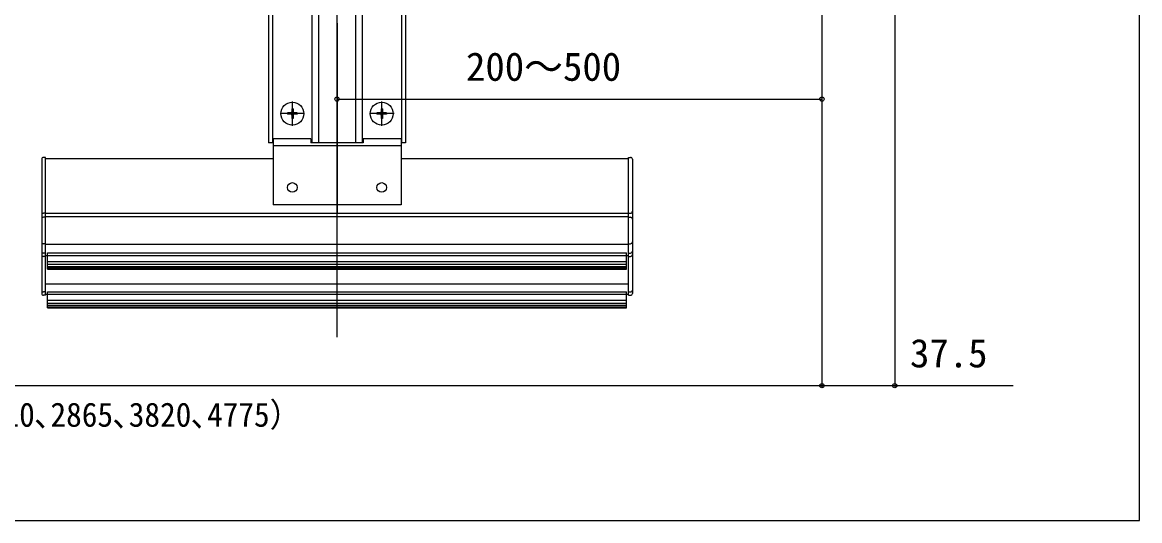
# Model space of a CAD drawing. Units: millimetres, scale not verified. Extents: x -875 to 875, y -1303 to 1296.
# Drawn here: x 300 to 875, y -1303 to -1047 of the extents above; entities that cross this region are included whole.
import ezdxf
from ezdxf.enums import TextEntityAlignment as Align

# ---------------------------------------------------------------- set-up
doc = ezdxf.new("R2010")
doc.units = ezdxf.units.MM
doc.header["$LTSCALE"] = 8
for name, color, linetype in [('0-4_YKK_12', 2, 'Continuous'), ('0-5_YKK_13', 4, 'Continuous'), ('0-6_YKK_D', 6, 'Continuous'), ('0-7_YKK_ZWAK', 7, 'Continuous')]:
    doc.layers.add(name, color=color, linetype=linetype)
doc.styles.add('ＭＳ ゴシック', font='')
doc.styles.get('ＭＳ ゴシック').set_extended_font_data('MS Gothic')

msp = doc.modelspace()

# ---------------------------------------------------------------- linework, layer by layer
at = {"layer": '0-4_YKK_12'}
for p, q in [((462, -1208.8), (462, -774)), ((429.1, -1108.8), (426.8, -1108.8)), ((497.2, -1108.8), (494.9, -1108.8)), ((312, -1186.8), (312, -1116.8)), ((312, -1116.8), (429.1, -1116.8)), ((494.9, -1116.8), (612, -1116.8)), ((612, -1186.8), (612, -1116.8)), ((312, -1145.076), (612, -1145.076)), ((312, -1146.69), (612, -1146.69)), ((312, -1161.031), (612, -1161.031)), ((312, -1166.8), (612, -1166.8)), ((312, -1181.4), (612, -1181.4)), ((312, -1186.8), (612, -1186.8))]:
    msp.add_line(p, q, dxfattribs=at)
for points in [[(426.8, -873.3), (426.8, -1046.3), (426.8, -1108.8)], [(428.8, -873.3), (428.8, -1046.3), (428.8, -1108.8)], [(495.2, -873.3), (495.2, -1046.3), (495.2, -1108.8)], [(497.2, -873.3), (497.2, -1046.3), (497.2, -1108.8)], [(449, -902.3), (449, -1046.3), (449, -1108.8)], [(452.5, -902.3), (452.5, -1046.3), (452.5, -1108.8)], [(471.5, -902.3), (471.5, -1046.3), (471.5, -1108.8)], [(475, -902.3), (475, -1046.3), (475, -1108.8)]]:
    msp.add_lwpolyline(points, dxfattribs=at)
at = {"layer": '0-5_YKK_13'}
for p, q in [((439.35, -1091.3), (438.65, -1091.3)), ((438.65, -1091.3), (438.65, -1092.95)), ((439, -1100.1), (439, -1087.5)), ((439, -1098.8), (439, -1088.8)), ((439.35, -1091.3), (439.35, -1092.95)), ((462, -1087.298), (462, -1145.264)), ((485.35, -1091.3), (484.65, -1091.3)), ((484.65, -1091.3), (484.65, -1092.95)), ((485, -1100.1), (485, -1087.5)), ((485, -1098.8), (485, -1088.8)), ((485.35, -1091.3), (485.35, -1092.95)), ((445.3, -1093.8), (432.7, -1093.8)), ((444, -1093.8), (434, -1093.8)), ((436.5, -1093.45), (436.5, -1094.15)), ((438.15, -1093.45), (436.5, -1093.45)), ((438.15, -1094.15), (436.5, -1094.15)), ((438.65, -1094.65), (438.65, -1096.3)), ((439.35, -1096.3), (438.65, -1096.3)), ((439.35, -1094.65), (439.35, -1096.3)), ((441.5, -1093.45), (439.85, -1093.45)), ((441.5, -1094.15), (439.85, -1094.15)), ((441.5, -1093.45), (441.5, -1094.15)), ((491.3, -1093.8), (478.7, -1093.8)), ((490, -1093.8), (480, -1093.8)), ((482.5, -1093.45), (482.5, -1094.15)), ((484.15, -1093.45), (482.5, -1093.45)), ((484.15, -1094.15), (482.5, -1094.15)), ((484.65, -1094.65), (484.65, -1096.3)), ((485.35, -1096.3), (484.65, -1096.3)), ((485.35, -1094.65), (485.35, -1096.3)), ((487.5, -1093.45), (485.85, -1093.45)), ((487.5, -1094.15), (485.85, -1094.15)), ((487.5, -1093.45), (487.5, -1094.15)), ((429.1, -1106.8), (429.1, -1140.8)), ((448.5, -1106.8), (429.1, -1106.8)), ((448.5, -1106.8), (448.5, -1108.8)), ((475.5, -1108.8), (448.5, -1108.8)), ((475.5, -1106.8), (475.5, -1108.8)), ((494.9, -1106.8), (475.5, -1106.8)), ((494.9, -1106.8), (494.9, -1140.8)), ((494.9, -1110.3), (429.1, -1110.3)), ((310, -1117.3), (310, -1186.3)), ((312, -1116.3), (311, -1116.3)), ((312, -1187.3), (312, -1116.3)), ((612, -1187.3), (612, -1116.3)), ((612, -1116.3), (613, -1116.3)), ((614, -1117.3), (614, -1186.3)), ((494.9, -1140.8), (429.1, -1140.8)), ((312, -1145.076), (311, -1145.076)), ((312, -1147.098), (311, -1147.098)), ((612, -1145.076), (613, -1145.076)), ((612, -1147.098), (613, -1147.098)), ((312, -1160.737), (311, -1160.737)), ((612, -1160.737), (613, -1160.737)), ((312, -1165.598), (311, -1165.598)), ((313, -1173.768), (313, -1165.422)), ((313, -1165.422), (611, -1165.422)), ((611, -1173.768), (611, -1165.422)), ((612, -1165.598), (613, -1165.598)), ((312, -1167.3), (311, -1167.3)), ((313, -1169.819), (611, -1169.819)), ((313, -1171.301), (611, -1171.301)), ((313, -1172.423), (611, -1172.423)), ((612, -1167.3), (613, -1167.3)), ((313, -1173.223), (611, -1173.223)), ((313, -1173.768), (611, -1173.768)), ((312, -1185.58), (311, -1185.58)), ((312, -1187.3), (311, -1187.3)), ((313, -1193.8), (313, -1185.454)), ((313, -1185.454), (611, -1185.454)), ((313, -1189.851), (611, -1189.851)), ((611, -1193.8), (611, -1185.454)), ((612, -1185.58), (613, -1185.58)), ((612, -1187.3), (613, -1187.3)), ((313, -1191.333), (611, -1191.333)), ((313, -1192.455), (611, -1192.455)), ((313, -1193.254), (611, -1193.254)), ((313, -1193.8), (611, -1193.8))]:
    msp.add_line(p, q, dxfattribs=at)
for centre, radius in [((439, -1093.8), 5.9), ((485, -1093.8), 5.9), ((439, -1131.8), 2.5), ((485, -1131.8), 2.5)]:
    msp.add_circle(centre, radius, dxfattribs=at)
for centre, radius, start, end in [((438.15, -1092.95), 0.5, 270, 0), ((438.15, -1094.65), 0.5, 0, 90), ((439.85, -1092.95), 0.5, 180, 270), ((439.85, -1094.65), 0.5, 90, 180), ((484.15, -1092.95), 0.5, 270, 0), ((484.15, -1094.65), 0.5, 0, 90), ((485.85, -1092.95), 0.5, 180, 270), ((485.85, -1094.65), 0.5, 90, 180), ((311, -1117.3), 1, 90, 180), ((613, -1117.3), 1, 0, 90), ((311, -1144.076), 1, 180, 270), ((613, -1144.076), 1, 270, 0), ((311, -1148.098), 1, 90, 180), ((613, -1148.098), 1, 0, 90), ((311, -1159.737), 1, 180, 270), ((613, -1159.737), 1, 270, 0), ((311, -1164.598), 1, 180, 270), ((311, -1166.3), 1, 180, 270), ((613, -1164.598), 1, 270, 0), ((613, -1166.3), 1, 270, 0), ((311, -1184.58), 1, 180, 270), ((311, -1186.3), 1, 180, 270), ((613, -1184.58), 1, 270, 0), ((613, -1186.3), 1, 270, 0)]:
    msp.add_arc(centre, radius, start, end, dxfattribs=at)
at = {"layer": '0-6_YKK_D'}
for p, q in [((749, -863.3), (749, -1234.8)), ((711.5, -872.3), (711.5, -1234.8)), ((711.5, -880.3), (711.5, -1234.8)), ((711.5, -880.3), (711.5, -1087.3)), ((462, -1047.3), (462, -1087.3)), ((462, -1086.3), (711.5, -1086.3)), ((-288.5, -1233.8), (711.5, -1233.8))]:
    msp.add_line(p, q, dxfattribs=at)
msp.add_lwpolyline([(711.5, -1233.8), (749, -1233.8), (809.891, -1233.8)], dxfattribs=at)
for centre in [(462, -1086.3), (711.5, -1086.3), (711.5, -1233.8), (711.5, -1233.8), (749, -1233.8)]:
    msp.add_circle(centre, 1.075, dxfattribs=at)
at = {"layer": '0-7_YKK_ZWAK'}
msp.add_lwpolyline([(-875, -1303.3), (875, -1303.3), (875, 1246.7)], dxfattribs=at)

# ---------------------------------------------------------------- texts
at = {"layer": '0-6_YKK_D', "style": 'ＭＳ ゴシック'}
for s, p in [('200～500', (528.341, -1081.3)), ('37.5', (756.823, -1228.8))]:
    msp.add_text(s, height=14.66, dxfattribs=at).set_placement(p, align=Align.BOTTOM_LEFT)
at = {"layer": '0-6_YKK_D', "style": 'ＭＳ ゴシック', "width": 0.95}
msp.add_text('（関東間：1820､2730､3640､4550､MM：2000､3000､4000､5000､九州・四国間：1910､2865､3820､4775）', height=12.46, dxfattribs=at).set_placement((-274.009, -1258.697), align=Align.BOTTOM_LEFT)

doc.saveas('drawing.dxf')
